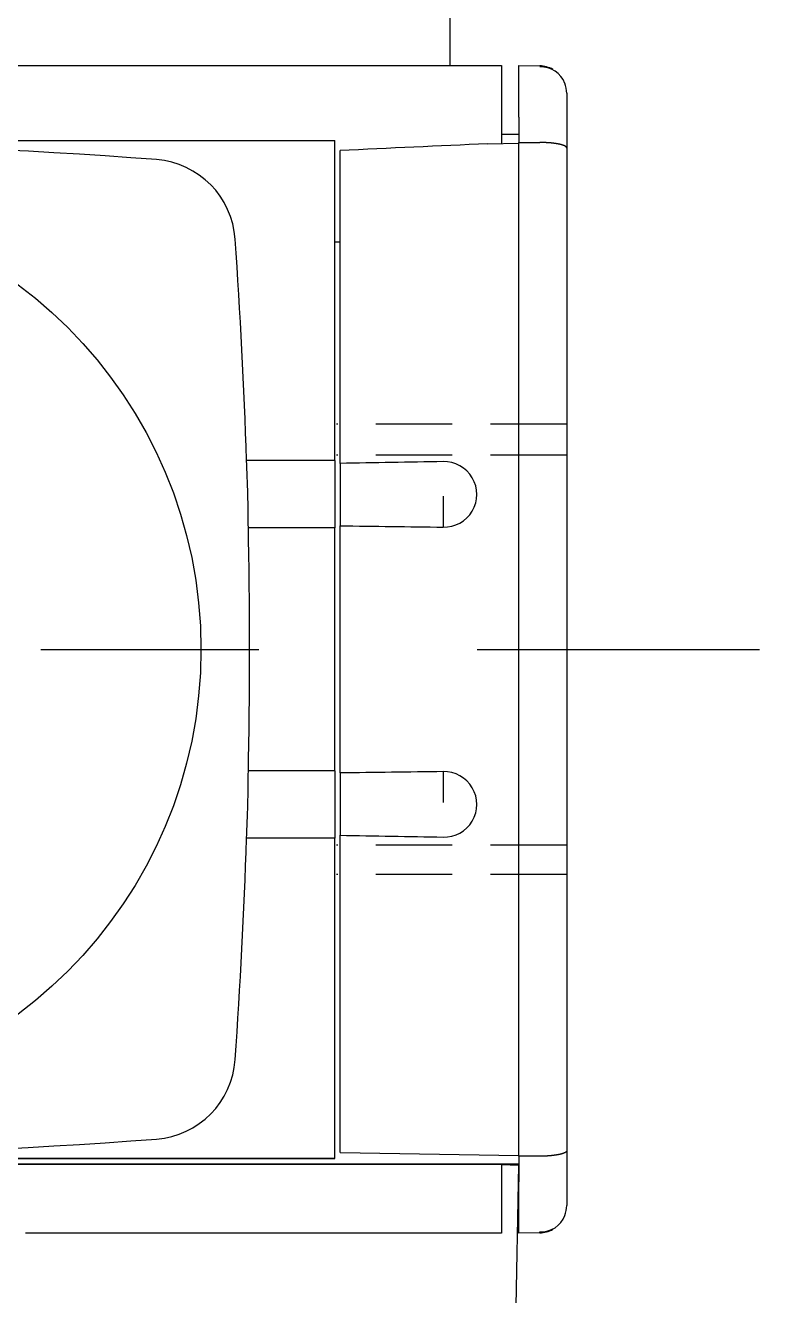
# Model space of a CAD drawing. Extents: x 55 to 320, y 62 to 485.
# Drawn here: x 92.42 to 113.79, y 281.08 to 318.06 of the extents above; entities that cross this region are included whole.
import ezdxf

# ---------------------------------------------------------------- set-up
doc = ezdxf.new("R2010")
doc.units = 0
doc.header["$MEASUREMENT"] = 0
doc.linetypes.add('CENTER', pattern=[50.8, 31.75, -6.35, 6.35, -6.35])
doc.linetypes.add('HIDDEN', pattern=[9.525, 6.35, -3.175])
doc.layers.get('0').update_dxf_attribs({"linetype": 'CONTINUOUS'})
doc.layers.add('FR_QBM1_G14_40U', color=7, linetype='CONTINUOUS')

msp = doc.modelspace()

# ---------------------------------------------------------------- linework, layer by layer
at = {"color": 5, "linetype": 'HIDDEN', "ltscale": 0.35}
for p, q in [((108.179, 306.452), (101.47, 306.452)), ((108.179, 305.553), (101.47, 305.553)), ((108.179, 294.195), (101.47, 294.195)), ((108.179, 293.34), (101.47, 293.34))]:
    msp.add_line(p, q, dxfattribs=at)
at = {"linetype": 'CENTER'}
msp.add_line((54.766, 299.896), (113.792, 299.896), dxfattribs=at)
at = {"layer": 'FR_QBM1_G14_40U', "color": 5, "linetype": 'Continuous'}
for p, q in [((104.779, 316.896), (104.779, 324.396)), ((62.279, 316.896), (106.279, 316.896)), ((106.279, 316.896), (106.279, 315.396)), ((106.779, 316.896), (107.393, 316.885)), ((106.779, 315.396), (106.779, 316.896)), ((108.179, 316.086), (108.179, 315.386)), ((106.279, 315.396), (106.279, 314.623)), ((106.779, 315.396), (106.779, 314.657)), ((108.179, 315.386), (108.179, 314.493)), ((106.279, 314.896), (106.779, 314.896)), ((67.129, 314.715), (101.429, 314.715)), ((101.429, 305.396), (101.429, 314.715)), ((101.579, 305.311), (101.579, 314.421)), ((105.877, 314.616), (106.779, 314.632)), ((106.779, 314.657), (107.393, 314.655)), ((106.779, 314.632), (106.779, 314.657)), ((106.779, 285.16), (106.779, 314.632)), ((108.179, 314.493), (108.179, 285.3)), ((101.579, 311.753), (101.429, 311.753)), ((101.429, 305.396), (98.856, 305.396)), ((101.429, 305.396), (101.429, 303.43)), ((101.579, 305.311), (101.579, 303.494)), ((104.579, 304.356), (104.579, 303.457)), ((101.429, 303.43), (98.908, 303.43)), ((101.429, 296.363), (101.429, 303.43)), ((101.579, 296.298), (101.579, 303.494)), ((104.579, 303.455), (104.579, 303.457)), ((101.429, 296.363), (98.908, 296.363)), ((101.429, 296.363), (101.429, 294.396)), ((101.579, 296.298), (101.579, 294.482)), ((104.579, 296.335), (104.579, 296.337)), ((104.579, 296.334), (104.579, 295.436)), ((101.429, 294.396), (98.856, 294.396)), ((101.429, 285.073), (101.429, 294.396)), ((101.579, 285.251), (101.579, 294.482)), ((101.579, 285.251), (106.779, 285.16)), ((106.779, 285.135), (106.779, 285.16)), ((108.179, 285.3), (108.179, 284.407)), ((106.279, 284.911), (62.279, 284.911)), ((106.279, 284.896), (62.279, 284.896)), ((101.429, 285.073), (67.129, 285.073)), ((67.129, 285.067), (101.429, 285.067)), ((101.429, 285.067), (101.429, 285.073)), ((106.779, 284.911), (106.279, 284.911)), ((106.279, 284.911), (106.279, 284.896)), ((106.279, 284.896), (106.779, 284.879)), ((106.779, 284.896), (106.279, 284.896)), ((106.279, 284.896), (106.279, 284.396)), ((106.634, 276.596), (106.779, 284.879)), ((107.393, 285.137), (106.779, 285.135)), ((106.779, 285.135), (106.779, 284.396)), ((108.179, 284.407), (108.179, 283.707)), ((106.279, 284.396), (106.279, 282.896)), ((106.779, 282.896), (106.779, 284.396)), ((106.279, 282.896), (92.417, 282.896)), ((107.393, 282.907), (106.779, 282.896))]:
    msp.add_line(p, q, dxfattribs=at)
at = {"layer": 'FR_QBM1_G14_40U', "color": 5}
for points in [[(108.179, 314.493, 0), (108.179, 314.494, 0), (108.179, 314.494, 0), (108.179, 314.495, 0), (108.179, 314.496, 0), (108.179, 314.497, 0), (108.179, 314.497, 0), (108.179, 314.498, 0), (108.178, 314.499, 0), (108.178, 314.5, 0), (108.178, 314.501, 0), (108.178, 314.501, 0), (108.178, 314.502, 0), (108.177, 314.503, 0), (108.177, 314.504, 0), (108.177, 314.505, 0), (108.177, 314.505, 0), (108.176, 314.506, 0), (108.176, 314.507, 0), (108.176, 314.508, 0), (108.175, 314.508, 0), (108.175, 314.509, 0), (108.174, 314.51, 0), (108.174, 314.511, 0), (108.174, 314.512, 0), (108.173, 314.512, 0), (108.173, 314.513, 0), (108.172, 314.514, 0), (108.172, 314.515, 0), (108.171, 314.515, 0), (108.171, 314.516, 0), (108.17, 314.517, 0), (108.169, 314.518, 0), (108.169, 314.519, 0), (108.168, 314.519, 0), (108.168, 314.52, 0), (108.167, 314.521, 0), (108.166, 314.522, 0), (108.166, 314.522, 0), (108.165, 314.523, 0), (108.164, 314.524, 0), (108.163, 314.525, 0), (108.163, 314.525, 0), (108.162, 314.526, 0), (108.161, 314.527, 0), (108.16, 314.528, 0), (108.159, 314.529, 0), (108.158, 314.529, 0), (108.158, 314.53, 0), (108.157, 314.531, 0), (108.156, 314.532, 0), (108.155, 314.532, 0), (108.154, 314.533, 0), (108.153, 314.534, 0), (108.152, 314.535, 0), (108.151, 314.535, 0), (108.15, 314.536, 0), (108.149, 314.537, 0), (108.148, 314.538, 0), (108.147, 314.538, 0), (108.146, 314.539, 0), (108.145, 314.54, 0), (108.143, 314.541, 0), (108.142, 314.541, 0), (108.141, 314.542, 0), (108.14, 314.543, 0), (108.139, 314.544, 0), (108.138, 314.544, 0), (108.136, 314.545, 0), (108.135, 314.546, 0), (108.134, 314.547, 0), (108.132, 314.547, 0), (108.131, 314.548, 0), (108.13, 314.549, 0), (108.129, 314.55, 0), (108.127, 314.55, 0), (108.126, 314.551, 0), (108.124, 314.552, 0), (108.123, 314.553, 0), (108.122, 314.553, 0), (108.12, 314.554, 0), (108.119, 314.555, 0), (108.117, 314.556, 0), (108.116, 314.556, 0), (108.114, 314.557, 0), (108.113, 314.558, 0), (108.111, 314.558, 0), (108.109, 314.559, 0), (108.108, 314.56, 0), (108.106, 314.561, 0), (108.105, 314.561, 0), (108.103, 314.562, 0), (108.101, 314.563, 0), (108.1, 314.563, 0), (108.098, 314.564, 0), (108.096, 314.565, 0), (108.095, 314.566, 0), (108.093, 314.566, 0), (108.091, 314.567, 0), (108.089, 314.568, 0), (108.088, 314.568, 0), (108.086, 314.569, 0), (108.084, 314.57, 0), (108.082, 314.57, 0), (108.08, 314.571, 0), (108.078, 314.572, 0), (108.076, 314.572, 0), (108.075, 314.573, 0), (108.073, 314.574, 0), (108.071, 314.574, 0), (108.069, 314.575, 0), (108.067, 314.576, 0), (108.065, 314.576, 0), (108.063, 314.577, 0), (108.061, 314.578, 0), (108.059, 314.579, 0), (108.057, 314.579, 0), (108.055, 314.58, 0), (108.053, 314.58, 0), (108.05, 314.581, 0), (108.048, 314.582, 0), (108.046, 314.582, 0), (108.044, 314.583, 0), (108.042, 314.584, 0), (108.04, 314.584, 0), (108.038, 314.585, 0), (108.035, 314.586, 0), (108.033, 314.586, 0), (108.031, 314.587, 0), (108.029, 314.588, 0), (108.026, 314.588, 0), (108.024, 314.589, 0), (108.022, 314.59, 0), (108.019, 314.59, 0), (108.017, 314.591, 0), (108.015, 314.591, 0), (108.012, 314.592, 0), (108.01, 314.593, 0), (108.008, 314.593, 0), (108.005, 314.594, 0), (108.003, 314.595, 0), (108, 314.595, 0), (107.998, 314.596, 0), (107.995, 314.596, 0), (107.993, 314.597, 0), (107.99, 314.598, 0), (107.988, 314.598, 0), (107.985, 314.599, 0), (107.983, 314.599, 0), (107.98, 314.6, 0), (107.978, 314.601, 0), (107.975, 314.601, 0), (107.972, 314.602, 0), (107.97, 314.602, 0), (107.967, 314.603, 0), (107.964, 314.603, 0), (107.962, 314.604, 0), (107.959, 314.605, 0), (107.956, 314.605, 0), (107.954, 314.606, 0), (107.951, 314.606, 0), (107.948, 314.607, 0), (107.945, 314.607, 0), (107.943, 314.608, 0), (107.94, 314.609, 0), (107.937, 314.609, 0), (107.934, 314.61, 0), (107.931, 314.61, 0), (107.929, 314.611, 0), (107.926, 314.611, 0), (107.923, 314.612, 0), (107.92, 314.612, 0), (107.917, 314.613, 0), (107.914, 314.613, 0), (107.911, 314.614, 0), (107.908, 314.615, 0), (107.905, 314.615, 0), (107.902, 314.616, 0), (107.899, 314.616, 0), (107.896, 314.617, 0), (107.893, 314.617, 0), (107.89, 314.618, 0), (107.887, 314.618, 0), (107.884, 314.619, 0), (107.881, 314.619, 0), (107.878, 314.62, 0), (107.875, 314.62, 0), (107.872, 314.621, 0), (107.869, 314.621, 0), (107.866, 314.622, 0), (107.863, 314.622, 0), (107.86, 314.623, 0), (107.857, 314.623, 0), (107.854, 314.623, 0), (107.85, 314.624, 0), (107.847, 314.624, 0), (107.844, 314.625, 0), (107.841, 314.625, 0), (107.838, 314.626, 0), (107.835, 314.626, 0), (107.831, 314.627, 0), (107.828, 314.627, 0), (107.825, 314.628, 0), (107.822, 314.628, 0), (107.818, 314.628, 0), (107.815, 314.629, 0), (107.812, 314.629, 0), (107.808, 314.63, 0), (107.805, 314.63, 0), (107.802, 314.631, 0), (107.799, 314.631, 0), (107.795, 314.631, 0), (107.792, 314.632, 0), (107.789, 314.632, 0), (107.785, 314.633, 0), (107.782, 314.633, 0), (107.778, 314.633, 0), (107.775, 314.634, 0), (107.772, 314.634, 0), (107.768, 314.635, 0), (107.765, 314.635, 0), (107.761, 314.635, 0), (107.758, 314.636, 0), (107.754, 314.636, 0), (107.751, 314.636, 0), (107.748, 314.637, 0), (107.744, 314.637, 0), (107.741, 314.638, 0), (107.737, 314.638, 0), (107.734, 314.638, 0), (107.73, 314.639, 0), (107.727, 314.639, 0), (107.723, 314.639, 0), (107.72, 314.64, 0), (107.716, 314.64, 0), (107.712, 314.64, 0), (107.709, 314.641, 0), (107.705, 314.641, 0), (107.702, 314.641, 0), (107.698, 314.642, 0), (107.694, 314.642, 0), (107.691, 314.642, 0), (107.687, 314.642, 0), (107.684, 314.643, 0), (107.68, 314.643, 0), (107.676, 314.643, 0), (107.673, 314.644, 0), (107.669, 314.644, 0), (107.665, 314.644, 0), (107.662, 314.645, 0), (107.658, 314.645, 0), (107.654, 314.645, 0), (107.651, 314.645, 0), (107.647, 314.646, 0), (107.643, 314.646, 0), (107.64, 314.646, 0), (107.636, 314.646, 0), (107.632, 314.647, 0), (107.628, 314.647, 0), (107.625, 314.647, 0), (107.621, 314.647, 0), (107.617, 314.648, 0), (107.613, 314.648, 0), (107.61, 314.648, 0), (107.606, 314.648, 0), (107.602, 314.649, 0), (107.598, 314.649, 0), (107.594, 314.649, 0), (107.591, 314.649, 0), (107.587, 314.649, 0), (107.583, 314.65, 0), (107.579, 314.65, 0), (107.575, 314.65, 0), (107.572, 314.65, 0), (107.568, 314.65, 0), (107.564, 314.651, 0), (107.56, 314.651, 0), (107.556, 314.651, 0), (107.553, 314.651, 0), (107.549, 314.651, 0), (107.545, 314.651, 0), (107.541, 314.652, 0), (107.537, 314.652, 0), (107.533, 314.652, 0), (107.529, 314.652, 0), (107.526, 314.652, 0), (107.522, 314.652, 0), (107.518, 314.652, 0), (107.514, 314.653, 0), (107.51, 314.653, 0), (107.506, 314.653, 0), (107.502, 314.653, 0), (107.498, 314.653, 0), (107.495, 314.653, 0), (107.491, 314.653, 0), (107.487, 314.653, 0), (107.483, 314.654, 0), (107.479, 314.654, 0), (107.475, 314.654, 0), (107.471, 314.654, 0), (107.467, 314.654, 0), (107.463, 314.654, 0), (107.459, 314.654, 0), (107.456, 314.654, 0), (107.452, 314.654, 0), (107.448, 314.654, 0), (107.444, 314.654, 0), (107.44, 314.654, 0), (107.436, 314.655, 0), (107.432, 314.655, 0), (107.428, 314.655, 0), (107.424, 314.655, 0), (107.42, 314.655, 0), (107.416, 314.655, 0), (107.413, 314.655, 0), (107.409, 314.655, 0), (107.405, 314.655, 0), (107.401, 314.655, 0), (107.397, 314.655, 0), (107.393, 314.655, 0)], [(108.179, 285.3, 0), (108.179, 285.299, 0), (108.179, 285.298, 0), (108.179, 285.297, 0), (108.179, 285.297, 0), (108.179, 285.296, 0), (108.179, 285.295, 0), (108.179, 285.294, 0), (108.178, 285.293, 0), (108.178, 285.293, 0), (108.178, 285.292, 0), (108.178, 285.291, 0), (108.178, 285.29, 0), (108.177, 285.289, 0), (108.177, 285.289, 0), (108.177, 285.288, 0), (108.177, 285.287, 0), (108.176, 285.286, 0), (108.176, 285.286, 0), (108.176, 285.285, 0), (108.175, 285.284, 0), (108.175, 285.283, 0), (108.174, 285.282, 0), (108.174, 285.282, 0), (108.174, 285.281, 0), (108.173, 285.28, 0), (108.173, 285.279, 0), (108.172, 285.279, 0), (108.172, 285.278, 0), (108.171, 285.277, 0), (108.171, 285.276, 0), (108.17, 285.275, 0), (108.169, 285.275, 0), (108.169, 285.274, 0), (108.168, 285.273, 0), (108.168, 285.272, 0), (108.167, 285.272, 0), (108.166, 285.271, 0), (108.166, 285.27, 0), (108.165, 285.269, 0), (108.164, 285.268, 0), (108.163, 285.268, 0), (108.163, 285.267, 0), (108.162, 285.266, 0), (108.161, 285.265, 0), (108.16, 285.265, 0), (108.159, 285.264, 0), (108.158, 285.263, 0), (108.158, 285.262, 0), (108.157, 285.262, 0), (108.156, 285.261, 0), (108.155, 285.26, 0), (108.154, 285.259, 0), (108.153, 285.258, 0), (108.152, 285.258, 0), (108.151, 285.257, 0), (108.15, 285.256, 0), (108.149, 285.255, 0), (108.148, 285.255, 0), (108.147, 285.254, 0), (108.146, 285.253, 0), (108.145, 285.252, 0), (108.143, 285.252, 0), (108.142, 285.251, 0), (108.141, 285.25, 0), (108.14, 285.249, 0), (108.139, 285.249, 0), (108.138, 285.248, 0), (108.136, 285.247, 0), (108.135, 285.246, 0), (108.134, 285.246, 0), (108.132, 285.245, 0), (108.131, 285.244, 0), (108.13, 285.243, 0), (108.129, 285.243, 0), (108.127, 285.242, 0), (108.126, 285.241, 0), (108.124, 285.241, 0), (108.123, 285.24, 0), (108.122, 285.239, 0), (108.12, 285.238, 0), (108.119, 285.238, 0), (108.117, 285.237, 0), (108.116, 285.236, 0), (108.114, 285.235, 0), (108.113, 285.235, 0), (108.111, 285.234, 0), (108.109, 285.233, 0), (108.108, 285.233, 0), (108.106, 285.232, 0), (108.105, 285.231, 0), (108.103, 285.23, 0), (108.101, 285.23, 0), (108.1, 285.229, 0), (108.098, 285.228, 0), (108.096, 285.228, 0), (108.095, 285.227, 0), (108.093, 285.226, 0), (108.091, 285.226, 0), (108.089, 285.225, 0), (108.088, 285.224, 0), (108.086, 285.223, 0), (108.084, 285.223, 0), (108.082, 285.222, 0), (108.08, 285.221, 0), (108.078, 285.221, 0), (108.076, 285.22, 0), (108.075, 285.219, 0), (108.073, 285.219, 0), (108.071, 285.218, 0), (108.069, 285.217, 0), (108.067, 285.217, 0), (108.065, 285.216, 0), (108.063, 285.215, 0), (108.061, 285.215, 0), (108.059, 285.214, 0), (108.057, 285.213, 0), (108.055, 285.213, 0), (108.053, 285.212, 0), (108.05, 285.211, 0), (108.048, 285.211, 0), (108.046, 285.21, 0), (108.044, 285.209, 0), (108.042, 285.209, 0), (108.04, 285.208, 0), (108.038, 285.207, 0), (108.035, 285.207, 0), (108.033, 285.206, 0), (108.031, 285.205, 0), (108.029, 285.205, 0), (108.026, 285.204, 0), (108.024, 285.203, 0), (108.022, 285.203, 0), (108.019, 285.202, 0), (108.017, 285.202, 0), (108.015, 285.201, 0), (108.012, 285.2, 0), (108.01, 285.2, 0), (108.008, 285.199, 0), (108.005, 285.198, 0), (108.003, 285.198, 0), (108, 285.197, 0), (107.998, 285.197, 0), (107.995, 285.196, 0), (107.993, 285.195, 0), (107.99, 285.195, 0), (107.988, 285.194, 0), (107.985, 285.194, 0), (107.983, 285.193, 0), (107.98, 285.192, 0), (107.978, 285.192, 0), (107.975, 285.191, 0), (107.972, 285.191, 0), (107.97, 285.19, 0), (107.967, 285.189, 0), (107.964, 285.189, 0), (107.962, 285.188, 0), (107.959, 285.188, 0), (107.956, 285.187, 0), (107.954, 285.187, 0), (107.951, 285.186, 0), (107.948, 285.185, 0), (107.945, 285.185, 0), (107.943, 285.184, 0), (107.94, 285.184, 0), (107.937, 285.183, 0), (107.934, 285.183, 0), (107.931, 285.182, 0), (107.929, 285.182, 0), (107.926, 285.181, 0), (107.923, 285.181, 0), (107.92, 285.18, 0), (107.917, 285.179, 0), (107.914, 285.179, 0), (107.911, 285.178, 0), (107.908, 285.178, 0), (107.905, 285.177, 0), (107.902, 285.177, 0), (107.899, 285.176, 0), (107.896, 285.176, 0), (107.893, 285.175, 0), (107.89, 285.175, 0), (107.887, 285.174, 0), (107.884, 285.174, 0), (107.881, 285.173, 0), (107.878, 285.173, 0), (107.875, 285.172, 0), (107.872, 285.172, 0), (107.869, 285.171, 0), (107.866, 285.171, 0), (107.863, 285.17, 0), (107.86, 285.17, 0), (107.857, 285.169, 0), (107.854, 285.169, 0), (107.85, 285.168, 0), (107.847, 285.168, 0), (107.844, 285.168, 0), (107.841, 285.167, 0), (107.838, 285.167, 0), (107.835, 285.166, 0), (107.831, 285.166, 0), (107.828, 285.165, 0), (107.825, 285.165, 0), (107.822, 285.164, 0), (107.818, 285.164, 0), (107.815, 285.164, 0), (107.812, 285.163, 0), (107.808, 285.163, 0), (107.805, 285.162, 0), (107.802, 285.162, 0), (107.799, 285.161, 0), (107.795, 285.161, 0), (107.792, 285.161, 0), (107.789, 285.16, 0), (107.785, 285.16, 0), (107.782, 285.159, 0), (107.778, 285.159, 0), (107.775, 285.159, 0), (107.772, 285.158, 0), (107.768, 285.158, 0), (107.765, 285.157, 0), (107.761, 285.157, 0), (107.758, 285.157, 0), (107.754, 285.156, 0), (107.751, 285.156, 0), (107.748, 285.156, 0), (107.744, 285.155, 0), (107.741, 285.155, 0), (107.737, 285.155, 0), (107.734, 285.154, 0), (107.73, 285.154, 0), (107.727, 285.153, 0), (107.723, 285.153, 0), (107.72, 285.153, 0), (107.716, 285.152, 0), (107.712, 285.152, 0), (107.709, 285.152, 0), (107.705, 285.151, 0), (107.702, 285.151, 0), (107.698, 285.151, 0), (107.694, 285.151, 0), (107.691, 285.15, 0), (107.687, 285.15, 0), (107.684, 285.15, 0), (107.68, 285.149, 0), (107.676, 285.149, 0), (107.673, 285.149, 0), (107.669, 285.148, 0), (107.665, 285.148, 0), (107.662, 285.148, 0), (107.658, 285.148, 0), (107.654, 285.147, 0), (107.651, 285.147, 0), (107.647, 285.147, 0), (107.643, 285.147, 0), (107.64, 285.146, 0), (107.636, 285.146, 0), (107.632, 285.146, 0), (107.628, 285.145, 0), (107.625, 285.145, 0), (107.621, 285.145, 0), (107.617, 285.145, 0), (107.613, 285.145, 0), (107.61, 285.144, 0), (107.606, 285.144, 0), (107.602, 285.144, 0), (107.598, 285.144, 0), (107.594, 285.143, 0), (107.591, 285.143, 0), (107.587, 285.143, 0), (107.583, 285.143, 0), (107.579, 285.143, 0), (107.575, 285.142, 0), (107.572, 285.142, 0), (107.568, 285.142, 0), (107.564, 285.142, 0), (107.56, 285.142, 0), (107.556, 285.141, 0), (107.553, 285.141, 0), (107.549, 285.141, 0), (107.545, 285.141, 0), (107.541, 285.141, 0), (107.537, 285.141, 0), (107.533, 285.14, 0), (107.529, 285.14, 0), (107.526, 285.14, 0), (107.522, 285.14, 0), (107.518, 285.14, 0), (107.514, 285.14, 0), (107.51, 285.14, 0), (107.506, 285.14, 0), (107.502, 285.139, 0), (107.498, 285.139, 0), (107.495, 285.139, 0), (107.491, 285.139, 0), (107.487, 285.139, 0), (107.483, 285.139, 0), (107.479, 285.139, 0), (107.475, 285.139, 0), (107.471, 285.139, 0), (107.467, 285.138, 0), (107.463, 285.138, 0), (107.459, 285.138, 0), (107.456, 285.138, 0), (107.452, 285.138, 0), (107.448, 285.138, 0), (107.444, 285.138, 0), (107.44, 285.138, 0), (107.436, 285.138, 0), (107.432, 285.138, 0), (107.428, 285.138, 0), (107.424, 285.138, 0), (107.42, 285.138, 0), (107.416, 285.138, 0), (107.413, 285.138, 0), (107.409, 285.138, 0), (107.405, 285.138, 0), (107.401, 285.138, 0), (107.397, 285.137, 0), (107.393, 285.137, 0)]]:
    msp.add_polyline3d(points, dxfattribs=at)
at = {"layer": 'FR_QBM1_G14_40U', "color": 5, "linetype": 'Continuous'}
msp.add_circle((84.279, 299.896), 13.25, dxfattribs=at)
for centre, radius, start, end in [((107.379, 316.086), 0.8, 60.3671, 89), ((107.429, 316.114), 0.743, 20.7355, 92.5823), ((107.379, 316.086), 0.8, 0, 21.9424), ((84.279, 158.317), 156.297, 85.61242, 94.38736), ((481.987, -8014.144), 8337.248, 92.5856075, 92.6151739), ((96.04, 311.673), 2.49, 3.8257, 85.4973), ((-71.841, 299.856), 170.787, 1.8588, 4.02342), ((58.372, 303.334), 40.536, 0.135, 2.9157), ((132.659, -1437.744), 1743.332, 90.92292, 91.021531), ((104.608, 304.409), 0.953, 268.2265, 91.7733), ((-70.687, 299.896), 169.632, 358.8064, 1.1936), ((126.492, 2114.648), 1811.325, 269.211919, 269.306823), ((57.295, 296.487), 41.613, 357.1203, 359.829), ((127.242, -1572.821), 1869.295, 90.694648, 90.786609), ((104.608, 295.383), 0.953, 268.241, 91.759), ((-71.74, 299.932), 170.685, 355.9757, 358.14142), ((134.173, 2125.094), 1830.902, 268.979962, 269.073857), ((96.04, 288.119), 2.49, 274.5091, 356.1861), ((84.279, 441.476), 156.297, 265.61242, 274.38736), ((107.379, 283.707), 0.8, 338.0576, 0), ((107.429, 283.678), 0.743, 267.4177, 339.2645), ((107.379, 283.707), 0.8, 271, 299.6329), ((69.853, 283.657), 37.548, 358.8556, 358.8998)]:
    msp.add_arc(centre, radius, start, end, dxfattribs=at)

doc.saveas('drawing.dxf')
